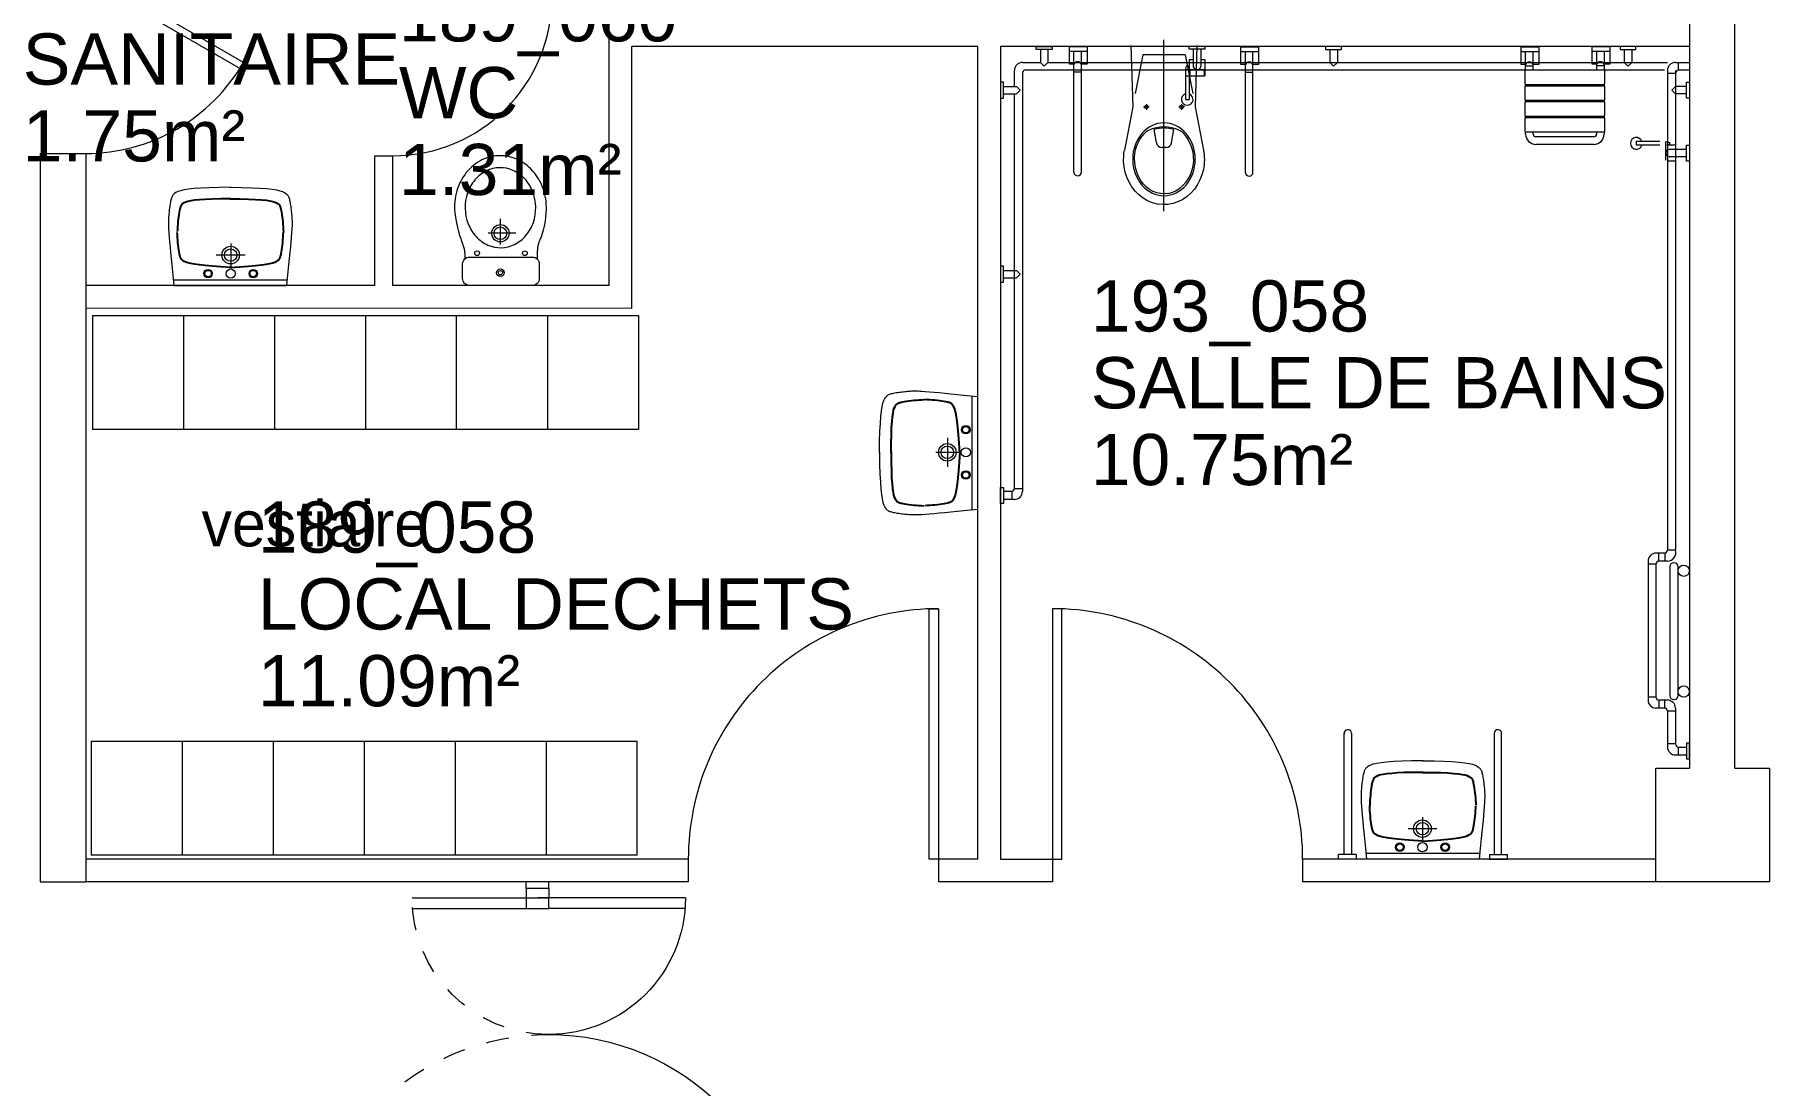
# Model space of a CAD drawing. Header units: metres. Extents: x -8 to 211, y -5 to 116.
# Drawn here: x 187.22 to 194.83, y 55.38 to 59.99 of the extents above; entities that cross this region are included whole.
import ezdxf
from ezdxf.enums import TextEntityAlignment as Align

# ---------------------------------------------------------------- set-up
doc = ezdxf.new("R2010")
doc.units = ezdxf.units.M
doc.header["$LTSCALE"] = 0.6
doc.header["$MEASUREMENT"] = 0
doc.linetypes.add('CACHÉ', pattern=[0.25, 0.125, -0.125])
doc.linetypes.add('CONTINU', pattern=[0])
doc.layers.get('0').update_dxf_attribs({"linetype": 'CONTINUOUS'})
doc.layers.add('006 sanitaire', color=5, linetype='CONTINUOUS')
doc.layers.add('A_Etiqu_Local', color=8, linetype='CONTINUOUS')
for name, color, linetype, lineweight in [('A_EQPM', 150, 'CONTINUOUS', 0), ('A_MURS_CLOI', 7, 'CONTINU', 20), ('A_PORT', 8, 'CONTINUOUS', 0), ('A_SANI', 5, 'CONTINU', 0)]:
    doc.layers.add(name, color=color, linetype=linetype, lineweight=lineweight)
doc.styles.add('Attribut', font='arial.ttf')
doc.styles.add('ROMANS8', font='romans8', dxfattribs={"height": 10})

# ---------------------------------------------------------------- blocks, each defined once
blk = doc.blocks.new('A_Etiqu_Local')
at = {"style": 'Attribut', "flags": 1}
for tag, p in [('CODE_HOPITAL', (-0.4463, 1.9737)), ('CODE_SITE', (-0.4463, 1.7487)), ('CODE_BATIMENT', (-0.4463, 1.5237)), ('CODE_SECTEUR', (-0.4463, 1.2987)), ('CODE_ETAGE', (-0.4463, 1.0737)), ('NOM_NORMALISE', (-0.4463, -0.843)), ('SECTEUR_ACTIVITE', (-0.4463, -1.068)), ('SOUS_SECTEUR_ACTIVITE', (-0.4463, -1.293)), ('VOLUME', (-0.4463, -1.518)), ('SERVICE', (-0.4463, -1.743)), ('CODE_UG', (-0.4463, -1.968)), ('CODE_UA', (-0.4463, -2.193)), ('CODE_POLE', (-0.4463, -2.418)), ('OCCUPANT_EXTERNE', (-0.4463, -2.643)), ('DISPONIBILITE', (-0.4463, -2.868)), ('ACCES_HANDICAPES', (-0.4463, -3.093)), ('NATURE_SOL', (-0.4463, -3.318)), ('RISQUE_LABORATOIRE', (-0.4463, -3.543)), ('AMIANTE', (-0.4463, -3.768))]:
    blk.add_attdef(tag, p, '', height=0.15, dxfattribs=at)
at = {"layer": 'A_Etiqu_Local', "style": 'Attribut'}
for tag, p in [('CODE_PIECE', (-0.4483, 0.5327)), ('NOM_USAGE', (-0.4483, 0.1952)), ('SURFACE', (-0.4483, -0.1423))]:
    blk.add_attdef(tag, p, '', height=0.225, dxfattribs=at)
blk = doc.blocks.new('BROCA2-G1127')
at = {"layer": '006 sanitaire', "linetype": 'Continuous'}
for points in [[(48.753517, 17.895912), (48.709555, 17.892946), (48.67232, 17.890017), (48.641202, 17.887107), (48.615589, 17.884195), (48.594871, 17.881265), (48.578435, 17.878295), (48.565672, 17.875267), (48.55597, 17.872162), (48.548718, 17.868961), (48.543304, 17.865645), (48.543304, 17.865645), (48.541104, 17.863934), (48.53918, 17.862162), (48.537502, 17.860303), (48.53604, 17.85833), (48.534764, 17.856216), (48.533642, 17.853934), (48.532644, 17.851457), (48.531741, 17.84876), (48.530901, 17.845814), (48.530094, 17.842593), (48.530094, 17.842593), (48.528502, 17.835279), (48.526946, 17.826909), (48.525451, 17.817635), (48.52404, 17.807608), (48.522739, 17.79698), (48.521572, 17.785902), (48.520565, 17.774527), (48.519741, 17.763005), (48.519127, 17.751488), (48.518745, 17.740128)], [(48.75016, 17.895912), (48.794119, 17.892946), (48.831351, 17.890017), (48.862467, 17.887107), (48.88808, 17.884195), (48.908798, 17.881265), (48.925234, 17.878295), (48.937998, 17.875267), (48.947701, 17.872162), (48.954954, 17.868961), (48.960367, 17.865645), (48.960367, 17.865645), (48.962567, 17.863934), (48.964491, 17.862162), (48.966168, 17.860303), (48.96763, 17.85833), (48.968906, 17.856216), (48.970027, 17.853934), (48.971024, 17.851457), (48.971927, 17.84876), (48.972766, 17.845814), (48.973572, 17.842593), (48.973572, 17.842593), (48.975163, 17.835281), (48.976717, 17.826927), (48.978212, 17.817694), (48.97962, 17.807748), (48.980918, 17.797253), (48.98208, 17.786374), (48.983082, 17.775275), (48.983897, 17.764122), (48.984502, 17.753078), (48.984871, 17.74231)]]:
    blk.add_lwpolyline(points, dxfattribs=at)
blk = doc.blocks.new('BROCA2-G1128')
at = {"layer": '006 sanitaire', "linetype": 'Continuous'}
for points in [[(48.753517, 17.59388), (48.709555, 17.594272), (48.67232, 17.59514), (48.641202, 17.596446), (48.615589, 17.598151), (48.594871, 17.600219), (48.578435, 17.60261), (48.565672, 17.605287), (48.55597, 17.608211), (48.548718, 17.611346), (48.543304, 17.614653), (48.543304, 17.614653), (48.541104, 17.616364), (48.53918, 17.618136), (48.537502, 17.619995), (48.53604, 17.621968), (48.534764, 17.624082), (48.533642, 17.626363), (48.532644, 17.628839), (48.531741, 17.631537), (48.530901, 17.634483), (48.530094, 17.637704), (48.530094, 17.637704), (48.528502, 17.645017), (48.526946, 17.653387), (48.525451, 17.662662), (48.52404, 17.672689), (48.522739, 17.683318), (48.521572, 17.694397), (48.520565, 17.705773), (48.519741, 17.717296), (48.519127, 17.728813), (48.518745, 17.740173)], [(48.75016, 17.59388), (48.794119, 17.594272), (48.831351, 17.59514), (48.862467, 17.596446), (48.88808, 17.598151), (48.908798, 17.600219), (48.925234, 17.60261), (48.937998, 17.605287), (48.947701, 17.608211), (48.954954, 17.611346), (48.960367, 17.614653), (48.960367, 17.614653), (48.962567, 17.616364), (48.964491, 17.618136), (48.966168, 17.619995), (48.96763, 17.621968), (48.968906, 17.624082), (48.970027, 17.626363), (48.971024, 17.628839), (48.971927, 17.631537), (48.972766, 17.634483), (48.973572, 17.637704), (48.973572, 17.637704), (48.975163, 17.645015), (48.976717, 17.65337), (48.978212, 17.662603), (48.97962, 17.67255), (48.980918, 17.683045), (48.98208, 17.693925), (48.983082, 17.705025), (48.983897, 17.716179), (48.984502, 17.727222), (48.984871, 17.737991)]]:
    blk.add_lwpolyline(points, dxfattribs=at)
blk = doc.blocks.new('BROCA2-G1126')
at = {"layer": '006 sanitaire'}
for name in ['BROCA2-G1127', 'BROCA2-G1128']:
    blk.add_blockref(name, (0, 0), dxfattribs=at)
blk = doc.blocks.new('-P175bt10')
at = {"layer": 'A_PORT', "linetype": 'Continuous'}
for p, q in [((0.0408, 1.1675), (0.0408, 0.1)), ((0.0875, 1.1665), (0.0875, 0.1)), ((1.6625, 0.699), (1.6625, 0.1)), ((1.7092, 0.7008), (1.7092, 0.1)), ((0, 0.1), (0, 0)), ((0, 0.1), (0.0408, 0.1)), ((0.0408, 0.1), (0.0875, 0.1)), ((0.0408, 0.1), (0.0408, 0.0533)), ((0.0408, -0.9675), (0.0408, 0.1)), ((0.0875, -0.9665), (0.0875, 0.1)), ((1.6625, 0.1), (1.7092, 0.1)), ((1.6625, -0.499), (1.6625, 0.1)), ((1.7092, 0.1), (1.7092, 0.0533)), ((1.75, 0.1), (1.7092, 0.1)), ((1.7092, -0.5008), (1.7092, 0.1)), ((1.75, 0.1), (1.75, 0))]:
    blk.add_line(p, q, dxfattribs=at)
at = {"layer": 'A_PORT'}
for p, q in [((0, 0), (0.0875, 0)), ((1.75, 0), (1.6625, 0))]:
    blk.add_line(p, q, dxfattribs=at)
at = {"layer": 'A_PORT', "linetype": 'Continuous'}
for centre, radius, start, end in [((0.0408, 0.1), 1.0675, 0, 90), ((1.7092, 0.1), 0.6008, 90, 180)]:
    blk.add_arc(centre, radius, start, end, dxfattribs=at)
at = {"layer": 'A_PORT', "linetype": 'CACHÉ'}
for centre, radius, start, end in [((0.0408, 0.1), 1.0675, 270, 0), ((1.7092, 0.1), 0.6008, 180, 270)]:
    blk.add_arc(centre, radius, start, end, dxfattribs=at)
at = {"layer": 'A_PORT', "linetype": 'Continuous', "style": 'ROMANS8'}
for tag, p in [('PCF', (0.5371, 0.2448)), ('175X204', (0.5272, 0.1021))]:
    blk.add_attdef(tag, text='', height=0.0933, dxfattribs=at).set_placement(p, align=Align.CENTER)

msp = doc.modelspace()

# ---------------------------------------------------------------- linework, layer by layer
at = {"layer": 'A_EQPM', "color": 8}
for p, q in [((187.4797, 58.7583), (187.4797, 58.2583)), ((187.4797, 58.7583), (189.8797, 58.7583)), ((187.8797, 58.7583), (187.8797, 58.2583)), ((188.2797, 58.7583), (188.2797, 58.2583)), ((188.6797, 58.7583), (188.6797, 58.2583)), ((189.0797, 58.2583), (189.0797, 58.7583)), ((189.4797, 58.7583), (189.4797, 58.2583)), ((189.8797, 58.7583), (189.8797, 58.2583)), ((189.8797, 58.2583), (187.4797, 58.2583)), ((187.4738, 56.8883), (189.8738, 56.8883)), ((187.4738, 56.8883), (187.4738, 56.3883)), ((187.8738, 56.8883), (187.8738, 56.3883)), ((188.2738, 56.8883), (188.2738, 56.3883)), ((188.6738, 56.8883), (188.6738, 56.3883)), ((189.0738, 56.8883), (189.0738, 56.3883)), ((189.4738, 56.8883), (189.4738, 56.3883)), ((189.8738, 56.3883), (189.8738, 56.8883)), ((189.8738, 56.3883), (187.4738, 56.3883))]:
    msp.add_line(p, q, dxfattribs=at)
at = {"layer": 'A_MURS_CLOI', "color": 8, "linetype": 'Continuous'}
for p, q in [((194.4978, 63.0209), (194.4978, 56.7709)), ((194.6978, 56.7709), (194.6978, 63.0209)), ((189.7498, 58.8909), (189.7498, 60.6206)), ((189.8497, 58.7894), (189.8498, 59.9409)), ((191.3699, 59.9409), (189.8498, 59.9409)), ((191.3699, 56.3709), (191.3699, 59.9409)), ((194.4978, 59.9409), (191.4699, 59.9409)), ((187.2499, 59.4709), (187.2499, 56.2709)), ((187.4499, 59.4709), (187.4499, 56.2709)), ((188.7195, 59.4609), (188.7995, 59.4609)), ((188.7195, 58.8909), (188.7195, 59.4609)), ((188.7995, 58.8909), (188.7995, 59.4609)), ((188.7195, 58.8909), (187.4499, 58.8909)), ((189.7498, 58.8909), (188.7995, 58.8909)), ((189.8497, 58.7894), (187.4499, 58.7909)), ((190.0979, 56.3709), (187.4499, 56.3709)), ((190.0979, 56.3709), (190.0979, 56.2709)), ((191.1979, 56.3709), (191.1979, 56.2709)), ((191.3699, 56.3709), (191.1979, 56.3709)), ((191.4699, 56.3709), (191.6979, 56.3709)), ((191.6979, 56.3709), (191.6979, 56.2709)), ((194.3499, 56.3709), (192.7979, 56.3709)), ((192.7979, 56.3709), (192.7979, 56.2709)), ((187.2499, 56.2709), (187.4499, 56.2709)), ((190.0979, 56.2709), (187.4499, 56.2709)), ((191.6979, 56.2709), (191.1979, 56.2709)), ((194.3499, 56.2709), (192.7979, 56.2709))]:
    msp.add_line(p, q, dxfattribs=at)
at = {"layer": 'A_MURS_CLOI', "color": 8}
for p, q in [((191.4699, 59.9409), (191.4699, 56.3709)), ((187.2499, 59.4709), (187.4499, 59.4709)), ((189.3846, 56.2418), (189.3846, 56.2709)), ((189.4846, 56.2418), (189.4846, 56.2709))]:
    msp.add_line(p, q, dxfattribs=at)
at = {"layer": 'A_MURS_CLOI', "color": 8, "linetype": 'Continuous'}
msp.add_lwpolyline([(194.6978, 56.7709), (194.8499, 56.7709), (194.8499, 56.2709), (194.3499, 56.2709), (194.3499, 56.7709), (194.4978, 56.7709)], dxfattribs=at)
at = {"layer": 'A_PORT', "color": 8, "linetype": 'Continuous'}
for p, q in [((187.4349, 60.2449), (188.1277, 59.8449)), ((187.4349, 60.2449), (188.1277, 59.8449)), ((188.1427, 59.8709), (187.4499, 60.2709)), ((188.1427, 59.8709), (187.4499, 60.2709)), ((188.1277, 59.8449), (188.1427, 59.8709)), ((188.1277, 59.8449), (188.1427, 59.8709))]:
    msp.add_line(p, q, dxfattribs=at)
for points in [[(191.1567, 56.3709), (191.1567, 57.4709), (191.1979, 57.4709), (191.1979, 56.3709)], [(191.1567, 56.3709), (191.1567, 57.4709), (191.1979, 57.4709), (191.1979, 56.3709)], [(191.7392, 56.3709), (191.7392, 57.4709), (191.6979, 57.4709), (191.6979, 56.3709)], [(191.7392, 56.3709), (191.7392, 57.4709), (191.6979, 57.4709), (191.6979, 56.3709)]]:
    msp.add_lwpolyline(points, close=True, dxfattribs=at)
for centre, radius, start, end in [((188.7995, 60.1609), 0.7, 270, 0), ((188.7995, 60.1609), 0.7, 270, 0), ((187.4499, 60.2709), 0.8, 270, 329.99999), ((187.4499, 60.2709), 0.8, 270, 329.99999), ((191.1979, 56.3709), 1.1, 90, 180.00005), ((191.1979, 56.3709), 1.1, 90, 180.00005), ((191.6979, 56.3709), 1.1, 359.99995, 90), ((191.6979, 56.3709), 1.1, 359.99995, 90)]:
    msp.add_arc(centre, radius, start, end, dxfattribs=at)
at = {"layer": 'A_SANI', "color": 8}
for p, q in [((191.6269, 59.9277), (191.6269, 59.9409)), ((191.6269, 59.9409), (191.6969, 59.9409)), ((191.6969, 59.9277), (191.6269, 59.9277)), ((191.6454, 59.9277), (191.6454, 59.8707)), ((191.6784, 59.9277), (191.6784, 59.8707)), ((191.6969, 59.9409), (191.6969, 59.9277)), ((191.7725, 59.9409), (191.8505, 59.9409)), ((191.7725, 59.8629), (191.7725, 59.9409)), ((191.7725, 59.9209), (191.8505, 59.9209)), ((191.7924, 59.388), (191.7924, 59.9209)), ((191.8254, 59.388), (191.8254, 59.9209)), ((191.8505, 59.9409), (191.8505, 59.8629)), ((192.0434, 59.9453), (192.0509, 59.6753)), ((192.1884, 59.2174), (192.1884, 59.9697)), ((192.2985, 59.9419), (192.3685, 59.942)), ((192.2985, 59.9287), (192.2985, 59.9419)), ((192.3685, 59.9288), (192.2985, 59.9287)), ((192.317, 59.9287), (192.3171, 59.8522)), ((192.3334, 59.9453), (192.3259, 59.6753)), ((192.35, 59.9288), (192.3501, 59.8523)), ((192.3685, 59.942), (192.3685, 59.9288)), ((192.5263, 59.9394), (192.6043, 59.9394)), ((192.5263, 59.8614), (192.5263, 59.9394)), ((192.5263, 59.9194), (192.6043, 59.9194)), ((192.5463, 59.3866), (192.5463, 59.9194)), ((192.5793, 59.3866), (192.5793, 59.9194)), ((192.6043, 59.9394), (192.6043, 59.8614)), ((192.8989, 59.9409), (192.8989, 59.9277)), ((192.9689, 59.9409), (192.8989, 59.9409)), ((192.8989, 59.9277), (192.9689, 59.9277)), ((192.9174, 59.9277), (192.9174, 59.8707)), ((192.9504, 59.9277), (192.9504, 59.8707)), ((192.9689, 59.9277), (192.9689, 59.9409)), ((193.7578, 59.9394), (193.8358, 59.9394)), ((193.7578, 59.8614), (193.7578, 59.9394)), ((193.7578, 59.9194), (193.8358, 59.9194)), ((193.7778, 59.8376), (193.7778, 59.9194)), ((193.8108, 59.8376), (193.8108, 59.9194)), ((193.8358, 59.9394), (193.8358, 59.8614)), ((194.0698, 59.9409), (194.1478, 59.9409)), ((194.0698, 59.8629), (194.0698, 59.9409)), ((194.0698, 59.9209), (194.1478, 59.9209)), ((194.0898, 59.9209), (194.0898, 59.8376)), ((194.1228, 59.9209), (194.1228, 59.8376)), ((194.1478, 59.9409), (194.1478, 59.8629)), ((194.1928, 59.9409), (194.1928, 59.9277)), ((194.2628, 59.9409), (194.1928, 59.9409)), ((194.1928, 59.9277), (194.2628, 59.9277)), ((194.2113, 59.9277), (194.2113, 59.8707)), ((194.2443, 59.9277), (194.2443, 59.8707)), ((194.2628, 59.9277), (194.2628, 59.9409)), ((191.5314, 59.7654), (191.5314, 59.8357)), ((191.5664, 59.8707), (191.6454, 59.8707)), ((191.5799, 59.8377), (194.3882, 59.8377)), ((191.6454, 59.8707), (191.6619, 59.8542)), ((191.6619, 59.8542), (191.6784, 59.8707)), ((191.6784, 59.8707), (194.4013, 59.8707)), ((191.7924, 59.8629), (191.7725, 59.8629)), ((191.8505, 59.8629), (191.8254, 59.8629)), ((192.0953, 59.9046), (192.0611, 59.7346)), ((192.2816, 59.9046), (192.0953, 59.9046)), ((192.2816, 59.9046), (192.3158, 59.7346)), ((192.2823, 59.8387), (192.2872, 59.8563)), ((192.3652, 59.8388), (192.2823, 59.8387)), ((192.2823, 59.8387), (192.2825, 59.7081)), ((192.2941, 59.8564), (192.2872, 59.8563)), ((192.2991, 59.8387), (192.2941, 59.8564)), ((192.2991, 59.8832), (192.3171, 59.8832)), ((192.2991, 59.8832), (192.2993, 59.7081)), ((192.3023, 59.8387), (192.3024, 59.8113)), ((192.3501, 59.8833), (192.3683, 59.8833)), ((192.3652, 59.8388), (192.3652, 59.8114)), ((192.3683, 59.8833), (192.3684, 59.8114)), ((192.5463, 59.8614), (192.5263, 59.8614)), ((192.6043, 59.8614), (192.5793, 59.8614)), ((192.9339, 59.8542), (192.9174, 59.8707)), ((192.9504, 59.8707), (192.9339, 59.8542)), ((193.7778, 59.8614), (193.7578, 59.8614)), ((193.7757, 59.7763), (193.7757, 59.8361)), ((193.8108, 59.8539), (193.7778, 59.8539)), ((193.8358, 59.8614), (193.8108, 59.8614)), ((194.0898, 59.8629), (194.0698, 59.8629)), ((194.1228, 59.8554), (194.0898, 59.8554)), ((194.1478, 59.8629), (194.1228, 59.8629)), ((194.124, 59.8361), (194.124, 59.7763)), ((194.2278, 59.8542), (194.2113, 59.8707)), ((194.2443, 59.8707), (194.2278, 59.8542)), ((194.4013, 59.8357), (194.4013, 59.5043)), ((194.4363, 59.8707), (194.4978, 59.8707)), ((194.4363, 59.8357), (194.4363, 57.7279)), ((194.4494, 59.8377), (194.4494, 59.8707)), ((194.4494, 59.8377), (194.4978, 59.8377)), ((191.4831, 59.7839), (191.4699, 59.7839)), ((191.4699, 59.7839), (191.4699, 59.7139)), ((191.4831, 59.7139), (191.4831, 59.7839)), ((191.4831, 59.7654), (191.5401, 59.7654)), ((191.5401, 59.7654), (191.5566, 59.7489)), ((191.5664, 59.8242), (191.5664, 57.9862)), ((191.8254, 59.8278), (191.7924, 59.8278)), ((192.2823, 59.8113), (192.3684, 59.8114)), ((192.5793, 59.8263), (192.5463, 59.8263)), ((193.7757, 59.7067), (193.7757, 59.7665)), ((193.7774, 59.7685), (193.7774, 59.7743)), ((193.7778, 59.7743), (194.1219, 59.7743)), ((193.7778, 59.7685), (194.1219, 59.7685)), ((193.8108, 59.7685), (193.8108, 59.7743)), ((194.0771, 59.7743), (194.0771, 59.7685)), ((194.1223, 59.7743), (194.1223, 59.7685)), ((194.124, 59.7665), (194.124, 59.7067)), ((194.4013, 59.8234), (194.4363, 59.8234)), ((194.4013, 59.8234), (194.4013, 57.7279)), ((194.4363, 59.7654), (194.4198, 59.7489)), ((194.4846, 59.7654), (194.4363, 59.7654)), ((194.4846, 59.7139), (194.4846, 59.7839)), ((194.4846, 59.7839), (194.4978, 59.7839)), ((194.4978, 59.7839), (194.4978, 59.7139)), ((191.4699, 59.7139), (191.4831, 59.7139)), ((191.4831, 59.7324), (191.5401, 59.7324)), ((191.5314, 57.9993), (191.5314, 59.7324)), ((191.5566, 59.7489), (191.5401, 59.7324)), ((192.1109, 59.6873), (192.1109, 59.6633)), ((192.2659, 59.6873), (192.2659, 59.6633)), ((192.2825, 59.7081), (192.2993, 59.7081)), ((193.7757, 59.6371), (193.7757, 59.6969)), ((193.7774, 59.6989), (193.7774, 59.7047)), ((193.7778, 59.7047), (194.1219, 59.7047)), ((193.7778, 59.6989), (194.1219, 59.6989)), ((193.8108, 59.6989), (193.8108, 59.7047)), ((194.0771, 59.7047), (194.0771, 59.6989)), ((194.1223, 59.7047), (194.1223, 59.6989)), ((194.124, 59.6969), (194.124, 59.6371)), ((194.4198, 59.7489), (194.4363, 59.7324)), ((194.4846, 59.7324), (194.4363, 59.7324)), ((194.4978, 59.7139), (194.4846, 59.7139)), ((192.0509, 59.6753), (192.0145, 59.4848)), ((192.0989, 59.6753), (192.1229, 59.6753)), ((192.2779, 59.6753), (192.2539, 59.6753)), ((192.3259, 59.6753), (192.3624, 59.4848)), ((193.7757, 59.5675), (193.7757, 59.6273)), ((193.7774, 59.6293), (193.7774, 59.6351)), ((193.7778, 59.6351), (194.1219, 59.6351)), ((193.7778, 59.6293), (194.1219, 59.6293)), ((193.8108, 59.6293), (193.8108, 59.6351)), ((194.0771, 59.6351), (194.0771, 59.6293)), ((194.1223, 59.6351), (194.1223, 59.6293)), ((194.124, 59.6273), (194.124, 59.5675)), ((192.1553, 59.5178), (192.1456, 59.5759)), ((192.2215, 59.5178), (192.2313, 59.5761)), ((193.7778, 59.5559), (193.7778, 59.5655)), ((193.7778, 59.5655), (194.1219, 59.5655)), ((193.8108, 59.5559), (193.8108, 59.5655)), ((194.0778, 59.5439), (193.8228, 59.5439)), ((194.0898, 59.5655), (194.0898, 59.5559)), ((194.1228, 59.5656), (194.1228, 59.5559)), ((192.1969, 59.497), (192.18, 59.497)), ((194.0778, 59.5109), (193.8228, 59.5109)), ((194.3672, 59.5238), (194.2641, 59.5238)), ((194.2641, 59.5238), (194.2641, 59.5069)), ((194.3672, 59.5069), (194.2641, 59.5069)), ((194.3946, 59.4409), (194.3946, 59.5238)), ((194.3946, 59.5238), (194.4123, 59.5188)), ((194.3946, 59.5069), (194.4123, 59.5119)), ((194.4363, 59.5069), (194.4013, 59.5069)), ((194.4846, 59.4889), (194.4081, 59.4889)), ((194.4846, 59.4559), (194.4081, 59.4559)), ((194.4123, 59.5119), (194.4123, 59.5188)), ((194.4846, 59.4374), (194.4846, 59.5074)), ((194.4846, 59.5074), (194.4978, 59.5074)), ((194.4978, 59.5074), (194.4978, 59.4374)), ((194.4363, 59.4376), (194.4013, 59.4376)), ((194.4978, 59.4374), (194.4846, 59.4374)), ((189.2722, 59.0715), (189.2722, 59.1838)), ((189.3406, 59.1204), (189.2185, 59.1204)), ((191.4831, 58.9759), (191.4699, 58.9759)), ((191.4699, 58.9759), (191.4699, 58.9059)), ((191.4831, 58.9059), (191.4831, 58.9759)), ((191.4831, 58.9574), (191.5401, 58.9574)), ((191.4831, 58.9244), (191.5401, 58.9244)), ((191.5401, 58.9574), (191.5566, 58.9409)), ((191.5566, 58.9409), (191.5401, 58.9244)), ((191.4699, 58.9059), (191.4831, 58.9059)), ((191.4699, 57.9337), (191.4699, 58.0037)), ((191.4699, 58.0037), (191.4831, 58.0037)), ((191.4831, 57.9337), (191.4699, 57.9337)), ((191.4831, 58.0037), (191.4831, 57.9337)), ((191.5179, 57.9862), (191.4831, 57.9862)), ((191.5314, 57.9512), (191.4831, 57.9512)), ((191.5191, 57.9862), (191.5191, 57.9512)), ((191.5314, 57.9993), (191.5664, 57.9993)), ((194.3878, 57.7148), (194.3508, 57.7148)), ((194.363, 57.6798), (194.363, 57.7148)), ((194.3891, 57.7148), (194.3891, 57.6798)), ((194.4363, 57.7279), (194.4013, 57.7279)), ((194.3158, 57.6798), (194.3158, 57.0695)), ((194.3508, 57.6666), (194.3158, 57.6666)), ((194.3508, 57.6666), (194.3508, 57.0827)), ((194.4013, 57.6798), (194.3643, 57.6798)), ((194.4116, 57.6553), (194.4116, 57.089)), ((194.4308, 57.6723), (194.4287, 57.6723)), ((194.4478, 57.089), (194.4478, 57.6553)), ((194.3508, 57.0827), (194.3158, 57.0827)), ((194.3878, 57.0345), (194.3508, 57.0345)), ((194.363, 57.0695), (194.363, 57.0345)), ((194.4013, 57.0695), (194.3643, 57.0695)), ((194.3891, 57.0345), (194.3891, 57.0695)), ((194.4013, 57.0213), (194.4013, 56.8632)), ((194.4363, 57.0213), (194.4013, 57.0213)), ((194.4287, 57.0719), (194.4308, 57.0719)), ((194.4363, 57.0345), (194.4363, 56.8767)), ((192.98, 56.3908), (192.98, 56.9237)), ((193.013, 56.9237), (193.013, 56.3908)), ((193.6395, 56.9237), (193.6395, 56.3908)), ((193.6725, 56.3908), (193.6725, 56.9237)), ((194.4363, 56.8764), (194.4013, 56.8764)), ((194.4978, 56.8807), (194.4846, 56.8807)), ((194.4846, 56.8807), (194.4846, 56.8107)), ((194.4978, 56.8107), (194.4978, 56.8807)), ((193.1232, 56.7908), (193.1081, 56.7873)), ((193.1425, 56.7939), (193.1232, 56.7908)), ((193.1668, 56.7966), (193.1425, 56.7939)), ((193.1968, 56.7988), (193.1668, 56.7966)), ((193.2332, 56.8006), (193.1968, 56.7988)), ((193.2768, 56.8018), (193.2332, 56.8006)), ((193.3282, 56.8026), (193.2768, 56.8018)), ((193.3243, 56.8026), (193.3757, 56.8018)), ((193.3757, 56.8018), (193.4192, 56.8006)), ((193.4192, 56.8006), (193.4557, 56.7988)), ((193.4557, 56.7988), (193.4857, 56.7966)), ((193.4857, 56.7966), (193.51, 56.7939)), ((193.51, 56.7939), (193.5293, 56.7908)), ((193.5293, 56.7908), (193.5443, 56.7873)), ((194.4363, 56.8282), (194.4846, 56.8282)), ((194.4486, 56.8632), (194.4486, 56.8282)), ((194.4498, 56.8632), (194.4846, 56.8632)), ((194.4846, 56.8107), (194.4978, 56.8107)), ((193.0602, 56.7176), (193.0594, 56.7111)), ((193.0612, 56.7239), (193.0602, 56.7176)), ((193.0621, 56.7299), (193.0612, 56.7239)), ((193.0631, 56.7356), (193.0621, 56.7299)), ((193.0641, 56.7409), (193.0631, 56.7356)), ((193.0652, 56.7458), (193.0641, 56.7409)), ((193.0663, 56.7502), (193.0652, 56.7458)), ((193.0676, 56.7543), (193.0663, 56.7502)), ((193.0689, 56.7579), (193.0676, 56.7543)), ((193.0704, 56.7613), (193.0689, 56.7579)), ((193.0721, 56.7644), (193.0704, 56.7613)), ((193.074, 56.7672), (193.0721, 56.7644)), ((193.0761, 56.7699), (193.074, 56.7672)), ((193.0785, 56.7724), (193.0761, 56.7699)), ((193.0813, 56.7748), (193.0785, 56.7724)), ((193.0879, 56.7793), (193.0813, 56.7748)), ((193.0966, 56.7835), (193.0879, 56.7793)), ((193.1081, 56.7873), (193.0966, 56.7835)), ((193.5443, 56.7873), (193.5559, 56.7835)), ((193.5559, 56.7835), (193.5646, 56.7793)), ((193.5646, 56.7793), (193.5712, 56.7748)), ((193.5712, 56.7748), (193.5739, 56.7724)), ((193.5739, 56.7724), (193.5763, 56.7699)), ((193.5763, 56.7699), (193.5785, 56.7672)), ((193.5785, 56.7672), (193.5804, 56.7644)), ((193.5804, 56.7644), (193.5821, 56.7613)), ((193.5821, 56.7613), (193.5836, 56.7579)), ((193.5836, 56.7579), (193.5849, 56.7543)), ((193.5849, 56.7543), (193.5861, 56.7502)), ((193.5861, 56.7502), (193.5872, 56.7458)), ((193.5872, 56.7458), (193.5883, 56.7409)), ((193.5883, 56.7409), (193.5893, 56.7356)), ((193.5893, 56.7356), (193.5903, 56.7299)), ((193.5903, 56.7299), (193.5913, 56.7239)), ((193.5913, 56.7239), (193.5922, 56.7176)), ((193.5922, 56.7176), (193.5931, 56.7111)), ((193.0546, 56.6561), (193.0545, 56.6504)), ((193.0545, 56.6504), (193.0545, 56.6446)), ((193.0545, 56.6446), (193.0545, 56.6386)), ((193.0545, 56.6386), (193.0547, 56.6322)), ((193.0548, 56.6617), (193.0546, 56.6561)), ((193.0551, 56.6673), (193.0548, 56.6617)), ((193.0555, 56.673), (193.0551, 56.6673)), ((193.056, 56.6789), (193.0555, 56.673)), ((193.0565, 56.6851), (193.056, 56.6789)), ((193.0571, 56.6915), (193.0565, 56.6851)), ((193.0578, 56.698), (193.0571, 56.6915)), ((193.0586, 56.7046), (193.0578, 56.698)), ((193.0594, 56.7111), (193.0586, 56.7046)), ((193.5931, 56.7111), (193.5939, 56.7046)), ((193.5939, 56.7046), (193.5947, 56.698)), ((193.5947, 56.698), (193.5953, 56.6915)), ((193.5953, 56.6915), (193.596, 56.6851)), ((193.596, 56.6851), (193.5965, 56.6789)), ((193.5965, 56.6789), (193.597, 56.673)), ((193.597, 56.673), (193.5974, 56.6673)), ((193.5974, 56.6673), (193.5977, 56.6617)), ((193.5977, 56.6617), (193.5979, 56.6561)), ((193.5979, 56.6386), (193.5978, 56.6322)), ((193.5979, 56.6561), (193.598, 56.6504)), ((193.598, 56.6446), (193.5979, 56.6386)), ((193.598, 56.6504), (193.598, 56.6446)), ((193.0547, 56.6322), (193.055, 56.6254)), ((193.055, 56.6254), (193.0553, 56.6181)), ((193.0553, 56.6181), (193.0564, 56.6017)), ((193.0564, 56.6017), (193.0579, 56.5832)), ((193.0579, 56.5832), (193.0597, 56.5625)), ((193.0597, 56.5625), (193.0618, 56.5398)), ((193.5928, 56.5625), (193.5907, 56.5398)), ((193.5946, 56.5832), (193.5928, 56.5625)), ((193.5961, 56.6017), (193.5946, 56.5832)), ((193.5971, 56.6181), (193.5961, 56.6017)), ((193.5975, 56.6254), (193.5971, 56.6181)), ((193.5978, 56.6322), (193.5975, 56.6254)), ((193.0618, 56.5398), (193.0641, 56.5154)), ((193.0641, 56.5154), (193.0667, 56.4893)), ((193.0667, 56.4893), (193.0695, 56.4616)), ((193.3875, 56.5044), (193.261, 56.5044)), ((193.3243, 56.5555), (193.3243, 56.4534)), ((193.5857, 56.4893), (193.5829, 56.4616)), ((193.5883, 56.5154), (193.5857, 56.4893)), ((193.5907, 56.5398), (193.5883, 56.5154)), ((193.0695, 56.4616), (193.0724, 56.4326)), ((193.0724, 56.4326), (193.0755, 56.4023)), ((193.58, 56.4326), (193.577, 56.4023)), ((193.5829, 56.4616), (193.58, 56.4326)), ((192.9549, 56.3709), (192.9549, 56.3908)), ((193.0329, 56.3908), (192.9549, 56.3908)), ((193.0329, 56.3709), (192.9549, 56.3709)), ((193.0329, 56.3908), (193.0329, 56.3709)), ((193.0755, 56.4023), (193.0786, 56.3709)), ((193.5739, 56.3958), (193.0786, 56.3958)), ((193.5739, 56.3709), (193.0786, 56.3709)), ((193.577, 56.4023), (193.5739, 56.3709)), ((193.6195, 56.3908), (193.6195, 56.3709)), ((193.6195, 56.3908), (193.6975, 56.3908)), ((193.6195, 56.3709), (193.6975, 56.3709)), ((193.6975, 56.3709), (193.6975, 56.3908))]:
    msp.add_line(p, q, dxfattribs=at)
at = {"layer": 'A_SANI', "color": 8, "linetype": 'Continuous'}
for p, q in [((188.0867, 59.0755), (188.0867, 58.9734)), ((188.1499, 59.0244), (188.0234, 59.0244)), ((187.837, 58.9158), (188.3323, 58.9158)), ((187.837, 58.8909), (188.3323, 58.8909)), ((191.345, 57.9082), (191.345, 58.4035)), ((191.3699, 57.9082), (191.3699, 58.4035)), ((191.2363, 58.2211), (191.2363, 58.0946)), ((191.2874, 58.1578), (191.1853, 58.1578))]:
    msp.add_line(p, q, dxfattribs=at)
at = {"layer": 'A_SANI', "color": 8}
for points in [[(189.4733, 59.2114, 0.092603), (189.4631, 59.3063, 0.097518), (189.4207, 59.3866, 0.107322), (189.3513, 59.4423, 0.116228), (189.2712, 59.4612, 0.11669), (189.1911, 59.4423, 0.108258), (189.1222, 59.3866, 0.098236), (189.0806, 59.3064, 0.092772), (189.0713, 59.2114, 0.094013)], [(189.2104, 59.3942, 0.102556), (189.1598, 59.3547, 0.093461), (189.1276, 59.2979, 0.177185), (189.1304, 59.1615, 0.093461), (189.165, 59.1061, 0.102556), (189.2171, 59.0687, 0.222941), (189.334, 59.0711, 0.102556), (189.3845, 59.1107, 0.093461), (189.4168, 59.1674, 0.177032), (189.4139, 59.3039, 0.093461), (189.3794, 59.3592, 0.102556), (189.3273, 59.3966, 0.22283), (189.2104, 59.3942)]]:
    msp.add_lwpolyline(points, format="xyb", dxfattribs=at)
at = {"layer": 'A_SANI', "color": 8, "linetype": 'Continuous'}
for points in [[(188.0867, 59.3226), (188.0352, 59.3218), (187.9917, 59.3206), (187.9552, 59.3188), (187.9253, 59.3166), (187.901, 59.3139), (187.8816, 59.3108), (187.8666, 59.3073), (187.855, 59.3035), (187.8463, 59.2993), (187.8397, 59.2948), (187.8397, 59.2948), (187.837, 59.2924), (187.8346, 59.2899), (187.8324, 59.2872), (187.8305, 59.2844), (187.8288, 59.2813), (187.8273, 59.2779), (187.826, 59.2743), (187.8248, 59.2702), (187.8237, 59.2658), (187.8226, 59.2609), (187.8226, 59.2609), (187.8216, 59.2556), (187.8206, 59.2499), (187.8196, 59.2439), (187.8187, 59.2376), (187.8178, 59.2311), (187.817, 59.2246), (187.8163, 59.218), (187.8156, 59.2115), (187.8149, 59.2051), (187.8144, 59.1989), (187.8144, 59.1989), (187.8139, 59.193), (187.8135, 59.1873), (187.8132, 59.1817), (187.813, 59.1761), (187.8129, 59.1704), (187.8129, 59.1646), (187.813, 59.1586), (187.8131, 59.1522), (187.8134, 59.1454), (187.8138, 59.1381), (187.8138, 59.1381), (187.8148, 59.1217), (187.8163, 59.1032), (187.8181, 59.0825), (187.8202, 59.0598), (187.8226, 59.0354), (187.8252, 59.0093), (187.828, 58.9816), (187.8309, 58.9526), (187.8339, 58.9223), (187.837, 58.8909)], [(188.0827, 59.3226), (188.1341, 59.3218), (188.1777, 59.3206), (188.2141, 59.3188), (188.2441, 59.3166), (188.2684, 59.3139), (188.2877, 59.3108), (188.3028, 59.3073), (188.3143, 59.3035), (188.323, 59.2993), (188.3296, 59.2948), (188.3296, 59.2948), (188.3324, 59.2924), (188.3348, 59.2899), (188.3369, 59.2872), (188.3388, 59.2844), (188.3405, 59.2813), (188.342, 59.2779), (188.3434, 59.2743), (188.3446, 59.2702), (188.3457, 59.2658), (188.3468, 59.2609), (188.3468, 59.2609), (188.3478, 59.2556), (188.3488, 59.2499), (188.3498, 59.2439), (188.3507, 59.2376), (188.3515, 59.2311), (188.3524, 59.2246), (188.3531, 59.218), (188.3538, 59.2115), (188.3544, 59.2051), (188.355, 59.1989), (188.355, 59.1989), (188.3554, 59.193), (188.3558, 59.1873), (188.3561, 59.1817), (188.3563, 59.1761), (188.3564, 59.1704), (188.3565, 59.1646), (188.3564, 59.1586), (188.3562, 59.1522), (188.3559, 59.1454), (188.3556, 59.1381), (188.3556, 59.1381), (188.3545, 59.1217), (188.3531, 59.1032), (188.3512, 59.0825), (188.3491, 59.0598), (188.3468, 59.0354), (188.3442, 59.0093), (188.3414, 58.9816), (188.3385, 58.9526), (188.3354, 58.9223), (188.3323, 58.8909)], [(190.9382, 58.1539), (190.9389, 58.2053), (190.9402, 58.2489), (190.942, 58.2853), (190.9442, 58.3153), (190.9468, 58.3396), (190.9499, 58.3589), (190.9534, 58.374), (190.9573, 58.3855), (190.9615, 58.3942), (190.966, 58.4008), (190.966, 58.4008), (190.9684, 58.4036), (190.9709, 58.406), (190.9735, 58.4081), (190.9764, 58.41), (190.9795, 58.4117), (190.9828, 58.4132), (190.9865, 58.4146), (190.9905, 58.4158), (190.9949, 58.4169), (190.9998, 58.418), (190.9998, 58.418), (191.0051, 58.419), (191.0108, 58.42), (191.0169, 58.421), (191.0232, 58.4219), (191.0296, 58.4227), (191.0362, 58.4235), (191.0428, 58.4243), (191.0493, 58.425), (191.0557, 58.4256), (191.0618, 58.4262), (191.0618, 58.4262), (191.0677, 58.4266), (191.0735, 58.427), (191.0791, 58.4273), (191.0847, 58.4275), (191.0903, 58.4276), (191.0961, 58.4277), (191.1022, 58.4276), (191.1086, 58.4274), (191.1154, 58.4271), (191.1227, 58.4268), (191.1227, 58.4268), (191.139, 58.4257), (191.1576, 58.4242), (191.1783, 58.4224), (191.2009, 58.4203), (191.2254, 58.418), (191.2515, 58.4154), (191.2791, 58.4126), (191.3082, 58.4097), (191.3385, 58.4066), (191.3699, 58.4035)], [(190.9382, 58.1578), (190.9389, 58.1064), (190.9402, 58.0629), (190.942, 58.0264), (190.9442, 57.9964), (190.9468, 57.9722), (190.9499, 57.9528), (190.9534, 57.9378), (190.9573, 57.9262), (190.9615, 57.9175), (190.966, 57.9109), (190.966, 57.9109), (190.9684, 57.9082), (190.9709, 57.9058), (190.9735, 57.9036), (190.9764, 57.9017), (190.9795, 57.9), (190.9828, 57.8985), (190.9865, 57.8972), (190.9905, 57.896), (190.9949, 57.8949), (190.9998, 57.8938), (190.9998, 57.8938), (191.0051, 57.8928), (191.0108, 57.8918), (191.0169, 57.8908), (191.0232, 57.8899), (191.0296, 57.889), (191.0362, 57.8882), (191.0428, 57.8874), (191.0493, 57.8868), (191.0557, 57.8861), (191.0618, 57.8856), (191.0618, 57.8856), (191.0677, 57.8851), (191.0735, 57.8847), (191.0791, 57.8844), (191.0847, 57.8842), (191.0903, 57.8841), (191.0961, 57.8841), (191.1022, 57.8842), (191.1086, 57.8843), (191.1154, 57.8846), (191.1227, 57.885), (191.1227, 57.885), (191.139, 57.886), (191.1576, 57.8875), (191.1783, 57.8893), (191.2009, 57.8914), (191.2254, 57.8938), (191.2515, 57.8964), (191.2791, 57.8992), (191.3082, 57.9021), (191.3385, 57.9051), (191.3699, 57.9082)]]:
    msp.add_lwpolyline(points, dxfattribs=at)
at = {"layer": 'A_SANI', "color": 8}
for points in [[(189.072, 59.2107), (189.0749, 59.1913), (189.0778, 59.1741), (189.0807, 59.159), (189.0835, 59.1456), (189.0862, 59.134), (189.0889, 59.1239), (189.0914, 59.1151), (189.0938, 59.1075), (189.096, 59.1009), (189.098, 59.0951), (189.098, 59.0951), (189.099, 59.0925), (189.0999, 59.0901), (189.1008, 59.0877), (189.1016, 59.0855), (189.1024, 59.0834), (189.1032, 59.0813), (189.104, 59.0792), (189.1047, 59.0772), (189.1054, 59.0751), (189.1062, 59.0731), (189.1062, 59.0731), (189.1069, 59.0709), (189.1076, 59.0688), (189.1084, 59.0665), (189.1091, 59.0643), (189.1097, 59.062), (189.1104, 59.0597), (189.111, 59.0575), (189.1116, 59.0552), (189.1122, 59.0529), (189.1127, 59.0506), (189.1127, 59.0506), (189.1136, 59.0462), (189.1143, 59.0419), (189.1148, 59.0376), (189.1152, 59.0333), (189.1155, 59.0291), (189.1157, 59.0248), (189.1159, 59.0204), (189.1159, 59.0159), (189.1159, 59.0113), (189.1159, 59.0066)], [(189.4724, 59.2107), (189.4707, 59.1913), (189.4686, 59.1741), (189.4662, 59.159), (189.4635, 59.1456), (189.4607, 59.134), (189.4577, 59.1239), (189.4548, 59.1151), (189.452, 59.1075), (189.4493, 59.1009), (189.4469, 59.0951), (189.4469, 59.0951), (189.4458, 59.0925), (189.4448, 59.0901), (189.4438, 59.0877), (189.4429, 59.0855), (189.4421, 59.0834), (189.4414, 59.0813), (189.4407, 59.0792), (189.44, 59.0772), (189.4394, 59.0751), (189.4388, 59.0731), (189.4388, 59.0731), (189.4383, 59.0709), (189.4378, 59.0688), (189.4373, 59.0665), (189.4369, 59.0643), (189.4365, 59.062), (189.4361, 59.0597), (189.4358, 59.0575), (189.4355, 59.0552), (189.4352, 59.0529), (189.435, 59.0506), (189.435, 59.0506), (189.4345, 59.0462), (189.4342, 59.0419), (189.4339, 59.0376), (189.4337, 59.0333), (189.4335, 59.0291), (189.4334, 59.0248), (189.4334, 59.0204), (189.4333, 59.0159), (189.4333, 59.0113), (189.4333, 59.0066)]]:
    msp.add_lwpolyline(points, dxfattribs=at)
msp.add_lwpolyline([(189.4431, 58.9854), (189.4431, 58.9209, -0.414214), (189.4131, 58.8909), (189.1362, 58.8909, -0.414214), (189.1062, 58.9209), (189.1062, 58.9854, -0.414214), (189.1362, 59.0154), (189.4131, 59.0154, -0.414214)], format="xyb", close=True, dxfattribs=at)
for centre, radius in [((192.1109, 59.6753), 0.008), ((192.2659, 59.6753), 0.008), ((189.2722, 59.1204), 0.0383), ((189.2722, 59.1204), 0.0276), ((189.1697, 59.0325), 0.0105), ((189.3796, 59.0325), 0.0105), ((189.2722, 58.947), 0.0166), ((189.2722, 58.947), 0.00963), ((189.2722, 58.947), 0.000007), ((194.4728, 57.6374), 0.0248), ((194.4728, 57.1069), 0.0248), ((193.3243, 56.5044), 0.0387), ((193.3243, 56.5044), 0.0274), ((193.2248, 56.4229), 0.0189), ((193.2248, 56.4229), 0.0144), ((193.3243, 56.4229), 0.0204), ((193.4238, 56.4229), 0.0189), ((193.4238, 56.4229), 0.0144)]:
    msp.add_circle(centre, radius, dxfattribs=at)
at = {"layer": 'A_SANI', "color": 8, "linetype": 'Continuous'}
for centre, radius in [((188.0867, 59.0244), 0.0387), ((188.0867, 59.0244), 0.0274), ((187.9871, 58.9429), 0.0189), ((187.9871, 58.9429), 0.0144), ((188.0867, 58.9429), 0.0204), ((188.1861, 58.9429), 0.0189), ((188.1861, 58.9429), 0.0144), ((191.3178, 58.2573), 0.0189), ((191.3178, 58.2573), 0.0144), ((191.2363, 58.1578), 0.0387), ((191.2363, 58.1578), 0.0274), ((191.3178, 58.1578), 0.0204), ((191.3178, 58.0583), 0.0189), ((191.3178, 58.0583), 0.0144)]:
    msp.add_circle(centre, radius, dxfattribs=at)
at = {"layer": 'A_SANI', "color": 8}
for centre, radius, start, end in [((191.5664, 59.8357), 0.035, 90, 180), ((191.5799, 59.8242), 0.0135, 90, 180), ((191.8089, 59.8558), 0.018, 23.27806, 156.72194), ((192.3325, 59.8542), 0.0156, 187.50027, 274.43105), ((192.335, 59.854), 0.0153, 265.44188, 353.64949), ((192.5628, 59.8543), 0.018, 23.27806, 156.72194), ((193.7778, 59.8361), 0.00204, 90, 180), ((193.7943, 59.8543), 0.018, 23.27806, 156.72194), ((194.1063, 59.8558), 0.018, 23.27806, 156.72194), ((194.1219, 59.8361), 0.00204, 0, 90), ((194.4363, 59.8357), 0.035, 90, 180), ((194.4518, 59.8224), 0.0154, 98.57856, 176.16269), ((193.7778, 59.7763), 0.00204, 180, 270), ((193.7778, 59.7665), 0.00204, 90, 180), ((194.1219, 59.7763), 0.00204, 270, 0), ((194.1219, 59.7665), 0.00204, 0, 90), ((192.2909, 59.7081), 0.0255, 109.36418, 70.81026), ((193.7778, 59.7067), 0.00204, 180, 270), ((193.7778, 59.6969), 0.00204, 90, 180), ((194.1219, 59.7067), 0.00204, 270, 0), ((194.1219, 59.6969), 0.00204, 0, 90), ((193.7778, 59.6371), 0.00204, 180, 270), ((193.7778, 59.6273), 0.00204, 90, 180), ((194.1219, 59.6371), 0.00204, 270, 0), ((194.1219, 59.6273), 0.00204, 0, 90), ((192.1417, 59.5268), 0.05, 115.27673, 133.69166), ((192.1888, 59.4271), 0.1602, 64.7386, 115.27673), ((192.1888, 59.4216), 0.1602, 74.61449, 105.64877), ((192.2358, 59.5268), 0.05, 45.91597, 64.7386), ((193.7778, 59.5675), 0.00204, 180, 270), ((193.8228, 59.5559), 0.045, 180, 270), ((193.8228, 59.5559), 0.012, 180, 270), ((194.0778, 59.5559), 0.045, 270, 0), ((194.0778, 59.5559), 0.012, 270, 0), ((194.1219, 59.5675), 0.00204, 270, 0), ((194.2641, 59.5153), 0.0255, 19.27696, 340.72304), ((192.18, 59.522), 0.025, 189.51743, 270), ((192.1969, 59.522), 0.025, 270, 350.48257), ((194.4101, 59.4734), 0.0156, 97.41305, 184.34383), ((194.4098, 59.471), 0.0153, 175.35466, 263.56227), ((191.8089, 59.389), 0.0165, 183.30571, 3.30571), ((192.5628, 59.3875), 0.0165, 183.30571, 3.30571), ((191.5179, 57.9997), 0.0135, 270, 0), ((191.5314, 57.9862), 0.035, 270, 0), ((194.3508, 57.6798), 0.035, 90, 180), ((194.3878, 57.7283), 0.0135, 270, 0), ((194.4003, 57.7173), 0.0376, 271.62568, 16.36695), ((194.3643, 57.6663), 0.0135, 90, 180), ((194.4287, 57.6553), 0.0171, 90, 180), ((194.4308, 57.6553), 0.0171, 0, 90), ((194.3508, 57.0695), 0.035, 180, 270), ((194.3643, 57.083), 0.0135, 180, 270), ((194.3878, 57.021), 0.0135, 360, 90), ((194.4013, 57.0345), 0.035, 0, 90), ((194.4287, 57.089), 0.0171, 180, 270), ((194.4308, 57.089), 0.0171, 270, 0), ((192.9965, 56.9227), 0.0165, 3.30571, 183.30571), ((193.656, 56.9227), 0.0165, 356.69429, 176.69429), ((194.4498, 56.8767), 0.0135, 180, 270), ((194.4363, 56.8632), 0.035, 180, 270)]:
    msp.add_arc(centre, radius, start, end, dxfattribs=at)
at = {"layer": 'A_SANI', "color": 8, "extrusion": (0, 0, -1)}
msp.add_ellipse((192.1884, 59.4453), major_axis=(0, 0.16), ratio=0.859387, dxfattribs=at)
at = {"layer": 'A_SANI', "color": 8}
for points, knots in [([(192.2706, 59.5627), (192.306, 59.5284), (192.3243, 59.4704), (192.3069, 59.3626), (192.2708, 59.3159), (192.1818, 59.284), (192.1305, 59.2986), (192.0639, 59.3762), (192.0507, 59.4378), (192.0724, 59.5191), (192.0876, 59.5443), (192.1072, 59.5629)], [0.692162, 0.692162, 0.692162, 0.692162, 1.75636, 1.75636, 2.841981, 2.841981, 3.927602, 3.927602, 5.013223, 5.013223, 5.598138, 5.598138, 5.598138, 5.598138]), ([(192.3624, 59.4848), (192.367, 59.4583), (192.3672, 59.429), (192.3488, 59.3377), (192.3068, 59.2813), (192.1933, 59.2341), (192.1246, 59.247), (192.0317, 59.3299), (192.007, 59.3965), (192.012, 59.4689), (192.013, 59.4769), (192.0145, 59.4848)], [1.357319, 1.357319, 1.357319, 1.357319, 1.801245, 1.801245, 2.798426, 2.798426, 3.795608, 3.795608, 4.792789, 4.792789, 4.916836, 4.916836, 4.916836, 4.916836])]:
    msp.add_open_spline(points, degree=3, knots=knots, dxfattribs=at)

# ---------------------------------------------------------------- block references
at = {"layer": 'A_Etiqu_Local', "color": 8}
ref = msp.add_blockref('A_Etiqu_Local', (187.6209, 59.5781), dxfattribs=at)
ref.add_attrib('CODE_PIECE', '188_060', (187.1726, 60.1108), dxfattribs={"height": 0.225, "style": 'Attribut'})
ref.add_attrib('NOM_USAGE', 'SANITAIRE', (187.1726, 59.7733), dxfattribs={"height": 0.225, "style": 'Attribut'})
ref.add_attrib('SURFACE', '1.75m²', (187.1726, 59.4358), dxfattribs={"height": 0.225, "style": 'Attribut'})
ref = msp.add_blockref('A_Etiqu_Local', (189.2746, 59.4305), dxfattribs=at)
ref.add_attrib('CODE_PIECE', '189_060', (188.8263, 59.9632), dxfattribs={"height": 0.225, "style": 'Attribut'})
ref.add_attrib('NOM_USAGE', 'WC', (188.8263, 59.6257), dxfattribs={"height": 0.225, "style": 'Attribut'})
ref.add_attrib('SURFACE', '1.31m²', (188.8263, 59.2882), dxfattribs={"height": 0.225, "style": 'Attribut'})
ref = msp.add_blockref('A_Etiqu_Local', (192.3148, 58.1559), dxfattribs=at)
ref.add_attrib('CODE_PIECE', '193_058', (191.8665, 58.6886), dxfattribs={"height": 0.225, "style": 'Attribut'})
ref.add_attrib('NOM_USAGE', 'SALLE DE BAINS', (191.8665, 58.3511), dxfattribs={"height": 0.225, "style": 'Attribut'})
ref.add_attrib('SURFACE', '10.75m²', (191.8665, 58.0136), dxfattribs={"height": 0.225, "style": 'Attribut'})
ref = msp.add_blockref('A_Etiqu_Local', (188.6543, 57.1842), dxfattribs=at)
ref.add_attrib('CODE_PIECE', '189_058', (188.206, 57.7169), dxfattribs={"height": 0.225, "style": 'Attribut'})
ref.add_attrib('NOM_USAGE', 'LOCAL DECHETS', (188.206, 57.3794), dxfattribs={"height": 0.225, "style": 'Attribut'})
ref.add_attrib('SURFACE', '11.09m²', (188.206, 57.0419), dxfattribs={"height": 0.225, "style": 'Attribut'})
at = {"layer": 'A_PORT', "color": 8}
ref = msp.add_blockref('-P175bt10', (189.3846, 54.4918), dxfattribs=dict(at, xscale=-1, rotation=270))
ref.add_attrib('175X204', '175x204', dxfattribs={"linetype": 'Continuous', "height": 0.09333, "rotation": 270, "style": 'ROMANS8'}).set_placement((189.4868, 55.019), align=Align.CENTER)
ref.add_attrib('PCF', 'PCF', dxfattribs={"linetype": 'Continuous', "height": 0.09333, "rotation": 270, "style": 'ROMANS8'}).set_placement((189.6295, 55.0289), align=Align.CENTER)
at = {"layer": 'A_SANI', "color": 8}
for p, rotation in [((236.837, 76.8656), 180), ((173.3951, 106.9082), 270)]:
    msp.add_blockref('BROCA2-G1126', p, dxfattribs=dict(at, rotation=rotation))
at = {"layer": 'A_SANI', "color": 8, "extrusion": (0, 0, -1), "zscale": -1, "rotation": 180}
for name in ['BROCA2-G1128', 'BROCA2-G1127']:
    msp.add_blockref(name, (-144.5739, 74.3456), dxfattribs=at)

# ---------------------------------------------------------------- texts
at = {"layer": 'A_EQPM', "color": 8, "insert": (187.9584, 57.9447), "char_height": 0.2, "attachment_point": 1}
msp.add_mtext('vestiaire', dxfattribs=at)

doc.saveas('drawing.dxf')
